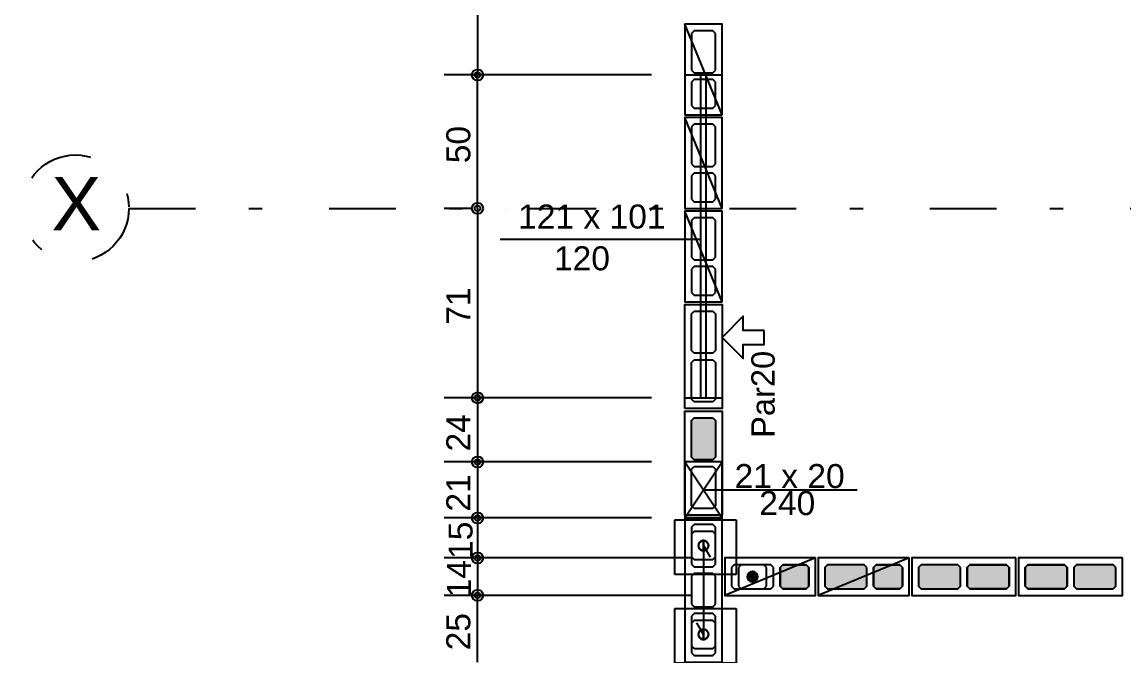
# Model space of a CAD drawing. Extents: x 0 to 119, y 0 to 84.
# Drawn here: x 9.47 to 17.73, y 49.39 to 54.14 of the extents above; entities that cross this region are included whole.
import ezdxf

# ---------------------------------------------------------------- set-up
doc = ezdxf.new("R2010")
doc.units = 0
doc.header["$MEASUREMENT"] = 0
doc.linetypes.add('ESTILO_TQS_0003', pattern=[1.5, 0.5, -0.4, 0.1, -0.5])
doc.linetypes.add('ESTILO_TQS_0005', pattern=[0.4, 0.3, -0.1])
for name, color, linetype in [('20', 1, 'CONTINUOUS'), ('27', 250, 'CONTINUOUS'), ('3', 7, 'CONTINUOUS'), ('31', 10, 'CONTINUOUS'), ('35', 255, 'CONTINUOUS'), ('9', 8, 'CONTINUOUS')]:
    doc.layers.add(name, color=color, linetype=linetype)
doc.styles.add('TQS_ARIAL', font='arial.ttf')

msp = doc.modelspace()

# ---------------------------------------------------------------- linework, layer by layer
at = {"layer": '20', "color": 1, "linetype": 'ESTILO_TQS_0003'}
msp.add_line((10.273328, 52.74), (47.431347, 52.74), dxfattribs=at)
msp.add_circle((9.873728, 52.74), 0.4, dxfattribs=at)
at = {"layer": '27', "color": 250, "linetype": 'ESTILO_TQS_0005'}
for points in [[(14.6478, 53.754761), (14.6678, 53.774761), (14.6678, 54.049761), (14.6478, 54.069761), (14.5078, 54.069761), (14.4878, 54.049761), (14.4878, 53.774761), (14.5078, 53.754761), (14.6478, 53.754761)], [(14.6478, 53.489761), (14.6678, 53.509761), (14.6678, 53.684761), (14.6478, 53.704761), (14.5078, 53.704761), (14.4878, 53.684761), (14.4878, 53.509761), (14.5078, 53.489761), (14.6478, 53.489761)], [(14.6478, 53.054761), (14.6678, 53.074761), (14.6678, 53.349761), (14.6478, 53.369761), (14.5078, 53.369761), (14.4878, 53.349761), (14.4878, 53.074761), (14.5078, 53.054761), (14.6478, 53.054761)], [(14.6478, 52.789761), (14.6678, 52.809761), (14.6678, 52.984761), (14.6478, 53.004761), (14.5078, 53.004761), (14.4878, 52.984761), (14.4878, 52.809761), (14.5078, 52.789761), (14.6478, 52.789761)], [(14.6478, 52.354761), (14.6678, 52.374761), (14.6678, 52.649761), (14.6478, 52.669761), (14.5078, 52.669761), (14.4878, 52.649761), (14.4878, 52.374761), (14.5078, 52.354761), (14.6478, 52.354761)], [(14.6478, 52.089761), (14.6678, 52.109761), (14.6678, 52.284761), (14.6478, 52.304761), (14.5078, 52.304761), (14.4878, 52.284761), (14.4878, 52.109761), (14.5078, 52.089761), (14.6478, 52.089761)], [(14.5078, 51.654761), (14.4878, 51.674761), (14.4878, 51.949761), (14.5078, 51.969761), (14.6478, 51.969761), (14.6678, 51.949761), (14.6678, 51.674761), (14.6478, 51.654761), (14.5078, 51.654761)], [(14.5078, 51.289761), (14.4878, 51.309761), (14.4878, 51.584761), (14.5078, 51.604761), (14.6478, 51.604761), (14.6678, 51.584761), (14.6678, 51.309761), (14.6478, 51.289761), (14.5078, 51.289761)], [(14.5078, 50.854761), (14.4878, 50.874761), (14.4878, 51.149761), (14.5078, 51.169761), (14.6478, 51.169761), (14.6678, 51.149761), (14.6678, 50.874761), (14.6478, 50.854761), (14.5078, 50.854761)], [(14.5078, 50.489761), (14.4878, 50.509761), (14.4878, 50.784761), (14.5078, 50.804761), (14.6478, 50.804761), (14.6678, 50.784761), (14.6678, 50.509761), (14.6478, 50.489761), (14.5078, 50.489761)], [(14.6478, 50.055), (14.6678, 50.075), (14.6678, 50.35), (14.6478, 50.37), (14.5078, 50.37), (14.4878, 50.35), (14.4878, 50.075), (14.5078, 50.055), (14.6478, 50.055)], [(15.1028, 50.05), (15.0828, 50.07), (14.8078, 50.07), (14.7878, 50.05), (14.7878, 49.91), (14.8078, 49.89), (15.0828, 49.89), (15.1028, 49.91), (15.1028, 50.05)], [(15.3678, 50.05), (15.3478, 50.07), (15.1728, 50.07), (15.1528, 50.05), (15.1528, 49.91), (15.1728, 49.89), (15.3478, 49.89), (15.3678, 49.91), (15.3678, 50.05)], [(15.8028, 50.05), (15.7828, 50.07), (15.5078, 50.07), (15.4878, 50.05), (15.4878, 49.91), (15.5078, 49.89), (15.7828, 49.89), (15.8028, 49.91), (15.8028, 50.05)], [(16.0678, 50.05), (16.0478, 50.07), (15.8728, 50.07), (15.8528, 50.05), (15.8528, 49.91), (15.8728, 49.89), (16.0478, 49.89), (16.0678, 49.91), (16.0678, 50.05)], [(16.5028, 50.05), (16.4828, 50.07), (16.2078, 50.07), (16.1878, 50.05), (16.1878, 49.91), (16.2078, 49.89), (16.4828, 49.89), (16.5028, 49.91), (16.5028, 50.05)], [(16.8678, 50.05), (16.8478, 50.07), (16.5728, 50.07), (16.5528, 50.05), (16.5528, 49.91), (16.5728, 49.89), (16.8478, 49.89), (16.8678, 49.91), (16.8678, 50.05)], [(17.3028, 50.05), (17.2828, 50.07), (17.0078, 50.07), (16.9878, 50.05), (16.9878, 49.91), (17.0078, 49.89), (17.2828, 49.89), (17.3028, 49.91), (17.3028, 50.05)], [(17.6678, 50.05), (17.6478, 50.07), (17.3728, 50.07), (17.3528, 50.05), (17.3528, 49.91), (17.3728, 49.89), (17.6478, 49.89), (17.6678, 49.91), (17.6678, 50.05)], [(14.6478, 49.755), (14.6678, 49.775), (14.6678, 49.985), (14.6478, 50.005), (14.5078, 50.005), (14.4878, 49.985), (14.4878, 49.775), (14.5078, 49.755), (14.6478, 49.755)], [(14.6478, 49.39), (14.6678, 49.41), (14.6678, 49.685), (14.6478, 49.705), (14.5078, 49.705), (14.4878, 49.685), (14.4878, 49.41), (14.5078, 49.39), (14.6478, 49.39)]]:
    msp.add_lwpolyline(points, dxfattribs=at)
at = {"layer": '3', "color": 7, "linetype": 'Continuous'}
for p, q in [((14.7178, 53.439761), (14.4378, 54.119761)), ((14.4378, 53.74), (14.7178, 53.74)), ((14.557799, 51.32), (14.557799, 53.74)), ((14.597799, 51.32), (14.597799, 53.74)), ((14.7178, 52.739761), (14.4378, 53.419761)), ((14.7178, 52.039761), (14.4378, 52.719761)), ((13.05411, 52.51), (14.557799, 52.51)), ((14.557799, 51.32), (14.557799, 52.54)), ((14.597799, 51.32), (14.597799, 52.54)), ((14.437799, 51.32), (14.717799, 51.32)), ((14.4378, 50.42), (14.7178, 50.84)), ((14.4378, 50.84), (14.7178, 50.42)), ((14.5078, 50.3175), (14.4878, 50.2975)), ((14.4878, 50.2975), (14.4878, 50.1275)), ((14.6478, 50.3175), (14.5078, 50.3175)), ((14.6678, 50.2975), (14.6478, 50.3175)), ((14.6678, 50.1275), (14.6678, 50.2975)), ((14.5778, 50.2125), (14.5778, 49.5475)), ((14.5778, 50.2125), (14.6278, 50.125897)), ((14.4878, 50.1275), (14.5078, 50.1075)), ((14.5078, 50.1075), (14.6478, 50.1075)), ((14.6478, 50.1075), (14.6678, 50.1275)), ((15.4178, 50.12), (14.7378, 49.84)), ((16.1178, 50.12), (15.4378, 49.84)), ((14.8603, 50.07), (14.8403, 50.05)), ((14.8403, 50.05), (14.8403, 49.91)), ((15.0303, 50.07), (14.8603, 50.07)), ((15.0503, 50.05), (15.0303, 50.07)), ((15.0503, 49.91), (15.0503, 50.05)), ((14.8403, 49.91), (14.8603, 49.89)), ((14.8603, 49.89), (15.0303, 49.89)), ((15.0303, 49.89), (15.0503, 49.91)), ((14.5078, 49.6525), (14.4878, 49.6325)), ((14.4878, 49.6325), (14.4878, 49.4625)), ((14.6478, 49.6525), (14.5078, 49.6525)), ((14.5778, 49.5475), (14.5278, 49.634103)), ((14.6678, 49.6325), (14.6478, 49.6525)), ((14.6678, 49.4625), (14.6678, 49.6325)), ((14.4878, 49.4625), (14.5078, 49.4425)), ((14.5078, 49.4425), (14.6478, 49.4425)), ((14.6478, 49.4425), (14.6678, 49.4625))]:
    msp.add_line(p, q, dxfattribs=at)
for points in [[(14.7178, 53.439761), (14.7178, 54.119761), (14.4378, 54.119761), (14.4378, 53.439761), (14.7178, 53.439761)], [(14.7178, 52.739761), (14.7178, 53.419761), (14.4378, 53.419761), (14.4378, 52.739761), (14.7178, 52.739761)], [(14.7178, 52.039761), (14.7178, 52.719761), (14.4378, 52.719761), (14.4378, 52.039761), (14.7178, 52.039761)], [(14.4378, 51.239761), (14.4378, 52.019761), (14.7178, 52.019761), (14.7178, 51.239761), (14.4378, 51.239761)], [(15.033747, 51.825778), (14.875774, 51.825778), (14.875774, 51.931094), (14.7178, 51.77312), (14.875774, 51.615147), (14.875774, 51.720462), (15.033747, 51.720462), (15.033747, 51.825778)], [(14.4378, 50.439761), (14.4378, 51.219761), (14.7178, 51.219761), (14.7178, 50.439761), (14.4378, 50.439761)], [(14.4378, 50.42), (14.7178, 50.42), (14.7178, 50.84), (14.4378, 50.84), (14.4378, 50.42)], [(14.5778, 50.63), (15.730029, 50.63)], [(14.7178, 49.34), (14.7178, 50.42), (14.4378, 50.42), (14.4378, 49.34), (14.7178, 49.34)], [(14.5778, 50.2131), (14.577861, 50.213097), (14.577921, 50.213088), (14.577979, 50.213072), (14.578036, 50.213051), (14.578091, 50.213025), (14.578143, 50.212992), (14.578191, 50.212955), (14.578235, 50.212913), (14.578274, 50.212867), (14.578309, 50.212817), (14.578339, 50.212764), (14.578363, 50.212708), (14.578381, 50.21265), (14.578393, 50.212591), (14.578399, 50.21253), (14.578399, 50.21247), (14.578393, 50.212409), (14.578381, 50.21235), (14.578363, 50.212292), (14.578339, 50.212236), (14.578309, 50.212183), (14.578274, 50.212133), (14.578235, 50.212087), (14.578191, 50.212045), (14.578143, 50.212008), (14.578091, 50.211975), (14.578036, 50.211949), (14.577979, 50.211927), (14.577921, 50.211912), (14.577861, 50.211903), (14.5778, 50.2119), (14.5778, 50.2503), (14.573976, 50.250106), (14.570191, 50.249526), (14.566484, 50.248566), (14.562893, 50.247237), (14.559455, 50.24555), (14.556206, 50.243525), (14.553178, 50.241181), (14.550403, 50.238543), (14.547909, 50.235638), (14.545721, 50.232495), (14.543863, 50.229147), (14.542353, 50.225628), (14.541207, 50.221975), (14.540436, 50.218224), (14.540048, 50.214414), (14.540048, 50.210585), (14.540436, 50.206776), (14.541207, 50.203025), (14.542353, 50.199372), (14.543863, 50.195853), (14.545721, 50.192505), (14.547909, 50.189362), (14.550403, 50.186457), (14.553178, 50.183819), (14.556206, 50.181475), (14.559455, 50.17945), (14.562893, 50.177763), (14.566484, 50.176433), (14.570191, 50.175474), (14.573976, 50.174894), (14.5778, 50.1747), (14.5778, 50.2131)], [(14.5778, 50.2119), (14.577739, 50.211903), (14.577679, 50.211912), (14.57762, 50.211927), (14.577563, 50.211949), (14.577509, 50.211975), (14.577457, 50.212008), (14.577409, 50.212045), (14.577365, 50.212087), (14.577325, 50.212133), (14.577291, 50.212183), (14.577261, 50.212236), (14.577237, 50.212292), (14.577219, 50.21235), (14.577207, 50.212409), (14.577201, 50.21247), (14.577201, 50.21253), (14.577207, 50.212591), (14.577219, 50.21265), (14.577237, 50.212708), (14.577261, 50.212764), (14.577291, 50.212817), (14.577325, 50.212867), (14.577365, 50.212913), (14.577409, 50.212955), (14.577457, 50.212992), (14.577509, 50.213025), (14.577563, 50.213051), (14.57762, 50.213072), (14.577679, 50.213088), (14.577739, 50.213097), (14.5778, 50.2131), (14.5778, 50.1747), (14.581624, 50.174894), (14.585409, 50.175474), (14.589116, 50.176434), (14.592707, 50.177763), (14.596144, 50.17945), (14.599394, 50.181475), (14.602422, 50.183819), (14.605197, 50.186457), (14.607691, 50.189362), (14.609879, 50.192505), (14.611737, 50.195853), (14.613247, 50.199372), (14.614393, 50.203025), (14.615164, 50.206776), (14.615551, 50.210585), (14.615551, 50.214415), (14.615164, 50.218224), (14.614393, 50.221975), (14.613247, 50.225628), (14.611737, 50.229147), (14.609879, 50.232495), (14.607691, 50.235638), (14.605197, 50.238543), (14.602422, 50.241181), (14.599394, 50.243525), (14.596144, 50.24555), (14.592706, 50.247237), (14.589116, 50.248566), (14.585409, 50.249526), (14.581624, 50.250106), (14.5778, 50.2503), (14.5778, 50.2119)], [(15.4178, 50.12), (14.7378, 50.12), (14.7378, 49.84), (15.4178, 49.84), (15.4178, 50.12)], [(16.1178, 50.12), (15.4378, 50.12), (15.4378, 49.84), (16.1178, 49.84), (16.1178, 50.12)], [(16.9178, 50.12), (16.1378, 50.12), (16.1378, 49.84), (16.9178, 49.84), (16.9178, 50.12)], [(17.7178, 50.12), (16.9378, 50.12), (16.9378, 49.84), (17.7178, 49.84), (17.7178, 50.12)], [(14.9459, 49.98), (14.945897, 49.979939), (14.945888, 49.979879), (14.945872, 49.97982), (14.945851, 49.979763), (14.945825, 49.979709), (14.945792, 49.979657), (14.945755, 49.979609), (14.945713, 49.979565), (14.945667, 49.979526), (14.945617, 49.979491), (14.945564, 49.979461), (14.945508, 49.979437), (14.94545, 49.979419), (14.945391, 49.979407), (14.94533, 49.979401), (14.94527, 49.979401), (14.945209, 49.979407), (14.94515, 49.979419), (14.945092, 49.979437), (14.945036, 49.979461), (14.944983, 49.979491), (14.944933, 49.979526), (14.944887, 49.979565), (14.944845, 49.979609), (14.944808, 49.979657), (14.944775, 49.979709), (14.944749, 49.979763), (14.944728, 49.97982), (14.944712, 49.979879), (14.944703, 49.979939), (14.9447, 49.98), (14.9831, 49.98), (14.982906, 49.983824), (14.982326, 49.987609), (14.981366, 49.991316), (14.980037, 49.994907), (14.97835, 49.998344), (14.976325, 50.001594), (14.973981, 50.004622), (14.971343, 50.007397), (14.968438, 50.009891), (14.965295, 50.012079), (14.961947, 50.013937), (14.958428, 50.015447), (14.954775, 50.016593), (14.951024, 50.017364), (14.947215, 50.017751), (14.943385, 50.017751), (14.939576, 50.017364), (14.935825, 50.016593), (14.932172, 50.015447), (14.928653, 50.013937), (14.925305, 50.012079), (14.922162, 50.009891), (14.919257, 50.007397), (14.916619, 50.004622), (14.914275, 50.001594), (14.91225, 49.998344), (14.910563, 49.994907), (14.909234, 49.991316), (14.908274, 49.987609), (14.907694, 49.983824), (14.9075, 49.98), (14.9459, 49.98)], [(14.9447, 49.98), (14.944703, 49.980061), (14.944712, 49.980121), (14.944728, 49.98018), (14.944749, 49.980237), (14.944775, 49.980291), (14.944808, 49.980343), (14.944845, 49.980391), (14.944887, 49.980435), (14.944933, 49.980474), (14.944983, 49.980509), (14.945036, 49.980539), (14.945092, 49.980563), (14.94515, 49.980581), (14.945209, 49.980593), (14.94527, 49.980599), (14.94533, 49.980599), (14.945391, 49.980593), (14.94545, 49.980581), (14.945508, 49.980563), (14.945564, 49.980539), (14.945617, 49.980509), (14.945667, 49.980474), (14.945713, 49.980435), (14.945755, 49.980391), (14.945792, 49.980343), (14.945825, 49.980291), (14.945851, 49.980237), (14.945872, 49.98018), (14.945888, 49.980121), (14.945897, 49.980061), (14.9459, 49.98), (14.9075, 49.98), (14.907694, 49.976176), (14.908274, 49.972391), (14.909234, 49.968684), (14.910563, 49.965093), (14.91225, 49.961656), (14.914275, 49.958406), (14.916619, 49.955378), (14.919257, 49.952603), (14.922162, 49.950109), (14.925305, 49.947921), (14.928653, 49.946063), (14.932172, 49.944553), (14.935825, 49.943407), (14.939576, 49.942636), (14.943385, 49.942249), (14.947215, 49.942249), (14.951024, 49.942636), (14.954775, 49.943407), (14.958428, 49.944553), (14.961947, 49.946063), (14.965295, 49.947921), (14.968438, 49.950109), (14.971343, 49.952603), (14.973981, 49.955378), (14.976325, 49.958406), (14.97835, 49.961656), (14.980037, 49.965093), (14.981366, 49.968684), (14.982326, 49.972391), (14.982906, 49.976176), (14.9831, 49.98), (14.9447, 49.98)], [(14.5778, 49.5481), (14.577861, 49.548097), (14.577921, 49.548088), (14.57798, 49.548073), (14.578037, 49.548051), (14.578091, 49.548025), (14.578143, 49.547993), (14.578191, 49.547955), (14.578235, 49.547913), (14.578274, 49.547867), (14.578309, 49.547817), (14.578339, 49.547764), (14.578363, 49.547708), (14.578381, 49.54765), (14.578393, 49.547591), (14.578399, 49.54753), (14.578399, 49.54747), (14.578393, 49.547409), (14.578381, 49.54735), (14.578363, 49.547292), (14.578339, 49.547236), (14.578309, 49.547183), (14.578274, 49.547133), (14.578235, 49.547087), (14.578191, 49.547045), (14.578143, 49.547008), (14.578091, 49.546975), (14.578037, 49.546949), (14.57798, 49.546928), (14.577921, 49.546912), (14.577861, 49.546903), (14.5778, 49.5469), (14.5778, 49.5853), (14.573976, 49.585106), (14.570191, 49.584526), (14.566484, 49.583567), (14.562893, 49.582237), (14.559456, 49.58055), (14.556206, 49.578525), (14.553178, 49.576181), (14.550403, 49.573543), (14.547909, 49.570638), (14.545721, 49.567495), (14.543863, 49.564147), (14.542353, 49.560628), (14.541207, 49.556975), (14.540436, 49.553224), (14.540049, 49.549415), (14.540049, 49.545585), (14.540436, 49.541776), (14.541207, 49.538025), (14.542353, 49.534372), (14.543863, 49.530853), (14.545721, 49.527505), (14.547909, 49.524362), (14.550403, 49.521457), (14.553178, 49.518819), (14.556206, 49.516475), (14.559456, 49.51445), (14.562893, 49.512763), (14.566484, 49.511434), (14.570191, 49.510474), (14.573976, 49.509894), (14.5778, 49.5097), (14.5778, 49.5481)], [(14.5778, 49.5469), (14.577739, 49.546903), (14.577679, 49.546912), (14.57762, 49.546928), (14.577563, 49.546949), (14.577509, 49.546975), (14.577457, 49.547008), (14.577409, 49.547045), (14.577365, 49.547087), (14.577326, 49.547133), (14.577291, 49.547183), (14.577261, 49.547236), (14.577237, 49.547292), (14.577219, 49.54735), (14.577207, 49.547409), (14.577201, 49.54747), (14.577201, 49.54753), (14.577207, 49.547591), (14.577219, 49.54765), (14.577237, 49.547708), (14.577261, 49.547764), (14.577291, 49.547817), (14.577326, 49.547867), (14.577365, 49.547913), (14.577409, 49.547955), (14.577457, 49.547993), (14.577509, 49.548025), (14.577563, 49.548051), (14.57762, 49.548073), (14.577679, 49.548088), (14.577739, 49.548097), (14.5778, 49.5481), (14.5778, 49.5097), (14.581624, 49.509894), (14.585409, 49.510474), (14.589116, 49.511434), (14.592707, 49.512763), (14.596144, 49.51445), (14.599394, 49.516475), (14.602422, 49.518819), (14.605197, 49.521457), (14.607691, 49.524362), (14.609879, 49.527505), (14.611737, 49.530853), (14.613247, 49.534372), (14.614393, 49.538025), (14.615164, 49.541776), (14.615551, 49.545586), (14.615551, 49.549415), (14.615164, 49.553224), (14.614393, 49.556975), (14.613247, 49.560628), (14.611737, 49.564147), (14.609879, 49.567495), (14.607691, 49.570638), (14.605197, 49.573543), (14.602422, 49.576181), (14.599394, 49.578525), (14.596144, 49.58055), (14.592707, 49.582237), (14.589116, 49.583567), (14.585409, 49.584526), (14.581624, 49.585106), (14.5778, 49.5853), (14.5778, 49.5469)]]:
    msp.add_lwpolyline(points, dxfattribs=at)
for centre in [(14.5778, 50.2125), (14.9453, 49.98), (14.5778, 49.5475)]:
    msp.add_circle(centre, 0.0372, dxfattribs=at)
for points in [[(14.945667, 49.979526), (14.907694, 49.983824), (14.9075, 49.98)], [(14.944933, 49.980474), (14.9075, 49.98), (14.907694, 49.976176)], [(14.945667, 49.979526), (14.908274, 49.987609), (14.907694, 49.983824)], [(14.944933, 49.980474), (14.907694, 49.976176), (14.908274, 49.972391)], [(14.945667, 49.979526), (14.909234, 49.991316), (14.908274, 49.987609)], [(14.944933, 49.980474), (14.908274, 49.972391), (14.909234, 49.968684)], [(14.945667, 49.979526), (14.910563, 49.994907), (14.909234, 49.991316)], [(14.944933, 49.980474), (14.909234, 49.968684), (14.910563, 49.965093)], [(14.945667, 49.979526), (14.91225, 49.998344), (14.910563, 49.994907)], [(14.944933, 49.980474), (14.910563, 49.965093), (14.91225, 49.961656)], [(14.945667, 49.979526), (14.914275, 50.001594), (14.91225, 49.998344)], [(14.944933, 49.980474), (14.91225, 49.961656), (14.914275, 49.958406)], [(14.945667, 49.979526), (14.916619, 50.004622), (14.914275, 50.001594)], [(14.944933, 49.980474), (14.914275, 49.958406), (14.916619, 49.955378)], [(14.945667, 49.979526), (14.919257, 50.007397), (14.916619, 50.004622)], [(14.944933, 49.980474), (14.916619, 49.955378), (14.919257, 49.952603)], [(14.945667, 49.979526), (14.922162, 50.009891), (14.919257, 50.007397)], [(14.944933, 49.980474), (14.919257, 49.952603), (14.922162, 49.950109)], [(14.945667, 49.979526), (14.925305, 50.012079), (14.922162, 50.009891)], [(14.944933, 49.980474), (14.922162, 49.950109), (14.925305, 49.947921)], [(14.945667, 49.979526), (14.928653, 50.013937), (14.925305, 50.012079)], [(14.944933, 49.980474), (14.925305, 49.947921), (14.928653, 49.946063)], [(14.945667, 49.979526), (14.932172, 50.015447), (14.928653, 50.013937)], [(14.944933, 49.980474), (14.928653, 49.946063), (14.932172, 49.944553)], [(14.945667, 49.979526), (14.935825, 50.016593), (14.932172, 50.015447)], [(14.944933, 49.980474), (14.932172, 49.944553), (14.935825, 49.943407)], [(14.945667, 49.979526), (14.939576, 50.017364), (14.935825, 50.016593)], [(14.944933, 49.980474), (14.935825, 49.943407), (14.939576, 49.942636)], [(14.945667, 49.979526), (14.943385, 50.017751), (14.939576, 50.017364)], [(14.944933, 49.980474), (14.939576, 49.942636), (14.943385, 49.942249)], [(14.945667, 49.979526), (14.947215, 50.017751), (14.943385, 50.017751)], [(14.944933, 49.980474), (14.943385, 49.942249), (14.947215, 49.942249)], [(14.944933, 49.980474), (14.944728, 49.98018), (14.9447, 49.98)], [(14.944933, 49.980474), (14.9447, 49.98), (14.9447, 49.98)], [(14.944933, 49.980474), (14.9447, 49.98), (14.9447, 49.98)], [(14.944933, 49.980474), (14.9447, 49.98), (14.9447, 49.98)], [(14.944933, 49.980474), (14.9447, 49.98), (14.9447, 49.98)], [(14.944933, 49.980474), (14.9447, 49.98), (14.9447, 49.98)], [(14.944933, 49.980474), (14.9447, 49.98), (14.9447, 49.98)], [(14.944933, 49.980474), (14.9447, 49.98), (14.9447, 49.98)], [(14.944933, 49.980474), (14.9447, 49.98), (14.9447, 49.98)], [(14.944933, 49.980474), (14.9447, 49.98), (14.9447, 49.98)], [(14.944933, 49.980474), (14.9447, 49.98), (14.9447, 49.98)], [(14.944933, 49.980474), (14.9447, 49.98), (14.9447, 49.98)], [(14.944933, 49.980474), (14.9447, 49.98), (14.9447, 49.98)], [(14.944933, 49.980474), (14.9447, 49.98), (14.9447, 49.98)], [(14.944933, 49.980474), (14.9447, 49.98), (14.9447, 49.98)], [(14.944933, 49.980474), (14.9447, 49.98), (14.9447, 49.98)], [(14.944933, 49.980474), (14.9447, 49.98), (14.9447, 49.98)], [(14.944933, 49.980474), (14.9447, 49.98), (14.9447, 49.98)], [(14.944933, 49.980474), (14.9447, 49.98), (14.9447, 49.98)], [(14.944933, 49.980474), (14.9447, 49.98), (14.9447, 49.98)], [(14.944933, 49.980474), (14.9447, 49.98), (14.9447, 49.98)], [(14.944933, 49.980474), (14.9447, 49.98), (14.9447, 49.98)], [(14.944933, 49.980474), (14.9447, 49.98), (14.9447, 49.98)], [(14.944933, 49.980474), (14.944775, 49.980291), (14.944728, 49.98018)], [(14.944933, 49.980474), (14.944808, 49.980343), (14.944775, 49.980291)], [(14.944933, 49.980474), (14.944845, 49.980391), (14.944808, 49.980343)], [(14.944933, 49.980474), (14.944887, 49.980435), (14.944845, 49.980391)], [(14.944933, 49.980474), (14.944933, 49.980474), (14.944887, 49.980435)], [(14.944933, 49.980474), (14.944887, 49.980435), (14.944887, 49.980435)], [(14.9831, 49.98), (14.944933, 49.980474), (14.947215, 49.942249)], [(14.944933, 49.980474), (14.944933, 49.980474), (14.944933, 49.980474)], [(14.9831, 49.98), (14.947215, 50.017751), (14.945667, 49.979526)], [(14.9459, 49.98), (14.945667, 49.979526), (14.945667, 49.979526)], [(14.9459, 49.98), (14.945667, 49.979526), (14.945667, 49.979526)], [(14.9459, 49.98), (14.945667, 49.979526), (14.945713, 49.979565)], [(14.9459, 49.98), (14.945713, 49.979565), (14.945713, 49.979565)], [(14.9459, 49.98), (14.945713, 49.979565), (14.945755, 49.979609)], [(14.9459, 49.98), (14.945755, 49.979609), (14.945792, 49.979657)], [(14.9459, 49.98), (14.945792, 49.979657), (14.945825, 49.979709)], [(14.9459, 49.98), (14.945825, 49.979709), (14.945872, 49.97982)], [(14.9459, 49.98), (14.945872, 49.97982), (14.9459, 49.98)], [(14.9459, 49.98), (14.9459, 49.98), (14.9459, 49.98)], [(14.9459, 49.98), (14.9459, 49.98), (14.9459, 49.98)], [(14.9459, 49.98), (14.9459, 49.98), (14.9459, 49.98)], [(14.9459, 49.98), (14.9459, 49.98), (14.9459, 49.98)], [(14.9459, 49.98), (14.9459, 49.98), (14.9459, 49.98)], [(14.9459, 49.98), (14.9459, 49.98), (14.9459, 49.98)], [(14.9459, 49.98), (14.9459, 49.98), (14.9459, 49.98)], [(14.9459, 49.98), (14.9459, 49.98), (14.9459, 49.98)], [(14.9459, 49.98), (14.9459, 49.98), (14.9459, 49.98)], [(14.9459, 49.98), (14.9459, 49.98), (14.9459, 49.98)], [(14.9459, 49.98), (14.9459, 49.98), (14.9459, 49.98)], [(14.9459, 49.98), (14.9459, 49.98), (14.9459, 49.98)], [(14.9459, 49.98), (14.9459, 49.98), (14.9459, 49.98)], [(14.9459, 49.98), (14.9459, 49.98), (14.9459, 49.98)], [(14.9459, 49.98), (14.9459, 49.98), (14.9459, 49.98)], [(14.9459, 49.98), (14.9459, 49.98), (14.9459, 49.98)], [(14.9459, 49.98), (14.9459, 49.98), (14.9459, 49.98)], [(14.9459, 49.98), (14.9459, 49.98), (14.9459, 49.98)], [(14.9459, 49.98), (14.9459, 49.98), (14.9459, 49.98)], [(14.9459, 49.98), (14.9459, 49.98), (14.9459, 49.98)], [(14.9459, 49.98), (14.9459, 49.98), (14.9459, 49.98)], [(14.9831, 49.98), (14.951024, 50.017364), (14.947215, 50.017751)], [(14.9831, 49.98), (14.947215, 49.942249), (14.951024, 49.942636)], [(14.9831, 49.98), (14.954775, 50.016593), (14.951024, 50.017364)], [(14.9831, 49.98), (14.951024, 49.942636), (14.954775, 49.943407)], [(14.9831, 49.98), (14.958428, 50.015447), (14.954775, 50.016593)], [(14.9831, 49.98), (14.954775, 49.943407), (14.958428, 49.944553)], [(14.9831, 49.98), (14.961947, 50.013937), (14.958428, 50.015447)], [(14.9831, 49.98), (14.958428, 49.944553), (14.961947, 49.946063)], [(14.9831, 49.98), (14.965295, 50.012079), (14.961947, 50.013937)], [(14.9831, 49.98), (14.961947, 49.946063), (14.965295, 49.947921)], [(14.9831, 49.98), (14.968438, 50.009891), (14.965295, 50.012079)], [(14.9831, 49.98), (14.965295, 49.947921), (14.968438, 49.950109)], [(14.9831, 49.98), (14.971343, 50.007397), (14.968438, 50.009891)], [(14.9831, 49.98), (14.968438, 49.950109), (14.971343, 49.952603)], [(14.9831, 49.98), (14.973981, 50.004622), (14.971343, 50.007397)], [(14.9831, 49.98), (14.971343, 49.952603), (14.973981, 49.955378)], [(14.9831, 49.98), (14.976325, 50.001594), (14.973981, 50.004622)], [(14.9831, 49.98), (14.973981, 49.955378), (14.976325, 49.958406)], [(14.9831, 49.98), (14.97835, 49.998344), (14.976325, 50.001594)], [(14.9831, 49.98), (14.976325, 49.958406), (14.97835, 49.961656)], [(14.9831, 49.98), (14.980037, 49.994907), (14.97835, 49.998344)], [(14.9831, 49.98), (14.97835, 49.961656), (14.980037, 49.965093)], [(14.9831, 49.98), (14.981366, 49.991316), (14.980037, 49.994907)], [(14.9831, 49.98), (14.980037, 49.965093), (14.981366, 49.968684)], [(14.9831, 49.98), (14.982326, 49.987609), (14.981366, 49.991316)], [(14.9831, 49.98), (14.981366, 49.968684), (14.982326, 49.972391)], [(14.9831, 49.98), (14.982906, 49.983824), (14.982326, 49.987609)], [(14.9831, 49.98), (14.982326, 49.972391), (14.982906, 49.976176)]]:
    msp.add_solid(points, dxfattribs=at)
at = {"layer": '31', "color": 10, "linetype": 'ESTILO_TQS_0003'}
for points in [[(14.363497, 49.996525), (14.363497, 50.406087), (14.823869, 50.406087), (14.823869, 49.996526), (14.363497, 49.996525)], [(14.363498, 49.331525), (14.363497, 49.741087), (14.823869, 49.741087), (14.823869, 49.331526), (14.363498, 49.331525)]]:
    msp.add_lwpolyline(points, dxfattribs=at)
at = {"layer": '35', "color": 255, "linetype": 'Continuous'}
for p, q in [((12.8856, 55.219929), (12.8856, 53.74)), ((14.1878, 53.74), (12.6356, 53.74)), ((14.1878, 53.74), (12.6356, 53.74)), ((12.8856, 52.74), (12.8856, 53.74)), ((14.4378, 53.74), (14.4378, 53.74)), ((14.4378, 53.74), (14.4378, 53.74)), ((12.843638, 52.74), (12.6356, 52.74)), ((12.843638, 52.74), (12.6356, 52.74)), ((12.8856, 52.74), (12.8856, 51.32)), ((13.093638, 52.74), (13.093638, 52.74)), ((13.093638, 52.74), (13.093638, 52.74)), ((14.187799, 51.32), (12.6356, 51.32)), ((14.187799, 51.32), (12.6356, 51.32)), ((12.8856, 51.32), (12.8856, 50.84)), ((14.437799, 51.32), (14.437799, 51.32)), ((14.437799, 51.32), (14.437799, 51.32)), ((14.1878, 50.84), (12.6356, 50.84)), ((14.1878, 50.84), (12.6356, 50.84)), ((12.8856, 50.84), (12.8856, 50.42)), ((14.4378, 50.84), (14.4378, 50.84)), ((14.4378, 50.84), (14.4378, 50.84)), ((14.1878, 50.42), (12.6356, 50.42)), ((14.1878, 50.42), (12.6356, 50.42)), ((12.8856, 50.42), (12.8856, 50.12)), ((14.4378, 50.42), (14.4378, 50.42)), ((14.4378, 50.42), (14.4378, 50.42)), ((14.1878, 50.12), (12.6356, 50.12)), ((14.4878, 50.12), (12.6356, 50.12)), ((12.8856, 50.12), (12.8856, 49.84)), ((14.4378, 50.12), (14.4378, 50.12)), ((14.7378, 50.12), (14.7378, 50.12)), ((14.1878, 49.84), (12.6356, 49.84)), ((14.4878, 49.84), (12.6356, 49.84)), ((12.8856, 49.34), (12.8856, 49.84)), ((14.4378, 49.84), (14.4378, 49.84)), ((14.7378, 49.84), (14.7378, 49.84))]:
    msp.add_line(p, q, dxfattribs=at)
for centre, radius in [((12.8856, 53.74), 0.041625), ((12.8856, 53.74), 0.041625), ((12.8856, 53.74), 0.02075), ((12.8856, 53.74), 0.02075), ((12.8856, 52.74), 0.041625), ((12.8856, 52.74), 0.041625), ((12.8856, 52.74), 0.02075), ((12.8856, 52.74), 0.02075), ((12.8856, 51.32), 0.041625), ((12.8856, 51.32), 0.041625), ((12.8856, 51.32), 0.02075), ((12.8856, 51.32), 0.02075), ((12.8856, 50.84), 0.041625), ((12.8856, 50.84), 0.041625), ((12.8856, 50.84), 0.02075), ((12.8856, 50.84), 0.02075), ((12.8856, 50.42), 0.041625), ((12.8856, 50.42), 0.041625), ((12.8856, 50.42), 0.02075), ((12.8856, 50.42), 0.02075), ((12.8856, 50.12), 0.041625), ((12.8856, 50.12), 0.041625), ((12.8856, 50.12), 0.02075), ((12.8856, 50.12), 0.02075), ((12.8856, 49.84), 0.041625), ((12.8856, 49.84), 0.041625), ((12.8856, 49.84), 0.02075), ((12.8856, 49.84), 0.02075)]:
    msp.add_circle(centre, radius, dxfattribs=at)
at = {"layer": '9', "color": 8, "linetype": 'Continuous'}
for points in [[(14.6478, 51.169761), (14.6678, 51.149761), (14.6678, 50.874761), (14.6478, 50.854761), (14.5078, 50.854761), (14.4878, 50.874761), (14.4878, 51.149761), (14.5078, 51.169761), (14.6478, 51.169761)], [(15.1528, 50.05), (15.1728, 50.07), (15.3478, 50.07), (15.3678, 50.05), (15.3678, 49.91), (15.3478, 49.89), (15.1728, 49.89), (15.1528, 49.91), (15.1528, 50.05)], [(15.8028, 50.05), (15.7828, 50.07), (15.5078, 50.07), (15.4878, 50.05), (15.4878, 49.91), (15.5078, 49.89), (15.7828, 49.89), (15.8028, 49.91), (15.8028, 50.05)], [(15.8528, 50.05), (15.8728, 50.07), (16.0478, 50.07), (16.0678, 50.05), (16.0678, 49.91), (16.0478, 49.89), (15.8728, 49.89), (15.8528, 49.91), (15.8528, 50.05)], [(16.5028, 50.05), (16.4828, 50.07), (16.2078, 50.07), (16.1878, 50.05), (16.1878, 49.91), (16.2078, 49.89), (16.4828, 49.89), (16.5028, 49.91), (16.5028, 50.05)], [(16.5528, 50.05), (16.5728, 50.07), (16.8478, 50.07), (16.8678, 50.05), (16.8678, 49.91), (16.8478, 49.89), (16.5728, 49.89), (16.5528, 49.91), (16.5528, 50.05)], [(16.9878, 50.05), (17.0078, 50.07), (17.2828, 50.07), (17.3028, 50.05), (17.3028, 49.91), (17.2828, 49.89), (17.0078, 49.89), (16.9878, 49.91), (16.9878, 50.05)], [(17.6678, 50.05), (17.6478, 50.07), (17.3728, 50.07), (17.3528, 50.05), (17.3528, 49.91), (17.3728, 49.89), (17.6478, 49.89), (17.6678, 49.91), (17.6678, 50.05)]]:
    msp.add_lwpolyline(points, dxfattribs=at)
for points in [[(14.6478, 51.169761), (14.5078, 50.854761), (14.4878, 50.874761)], [(14.6478, 51.169761), (14.4878, 50.874761), (14.4878, 51.149761)], [(14.6478, 51.169761), (14.4878, 51.149761), (14.5078, 51.169761)], [(14.6478, 51.169761), (14.6478, 50.854761), (14.5078, 50.854761)], [(14.6478, 51.169761), (14.5078, 51.169761), (14.6478, 51.169761)], [(14.6478, 51.169761), (14.6678, 51.149761), (14.6678, 50.874761)], [(14.6478, 51.169761), (14.6678, 50.874761), (14.6478, 50.854761)], [(15.1528, 50.05), (15.1728, 50.07), (15.3478, 50.07)], [(15.1528, 50.05), (15.3478, 50.07), (15.3678, 50.05)], [(15.1528, 50.05), (15.3678, 50.05), (15.3678, 49.91)], [(15.1528, 50.05), (15.3678, 49.91), (15.3478, 49.89)], [(15.1528, 50.05), (15.3478, 49.89), (15.1728, 49.89)], [(15.1528, 50.05), (15.1728, 49.89), (15.1528, 49.91)], [(15.1528, 50.05), (15.1528, 49.91), (15.1528, 50.05)], [(15.8028, 50.05), (15.5078, 50.07), (15.4878, 50.05)], [(15.8028, 50.05), (15.4878, 50.05), (15.4878, 49.91)], [(15.8028, 50.05), (15.4878, 49.91), (15.5078, 49.89)], [(15.8028, 50.05), (15.7828, 50.07), (15.5078, 50.07)], [(15.8028, 50.05), (15.5078, 49.89), (15.7828, 49.89)], [(15.8028, 50.05), (15.7828, 49.89), (15.8028, 49.91)], [(15.8028, 50.05), (15.8028, 49.91), (15.8028, 50.05)], [(15.8528, 50.05), (15.8728, 50.07), (16.0478, 50.07)], [(15.8528, 50.05), (16.0478, 50.07), (16.0678, 50.05)], [(15.8528, 50.05), (16.0678, 50.05), (16.0678, 49.91)], [(15.8528, 50.05), (16.0678, 49.91), (16.0478, 49.89)], [(15.8528, 50.05), (16.0478, 49.89), (15.8728, 49.89)], [(15.8528, 50.05), (15.8728, 49.89), (15.8528, 49.91)], [(15.8528, 50.05), (15.8528, 49.91), (15.8528, 50.05)], [(16.5028, 50.05), (16.2078, 50.07), (16.1878, 50.05)], [(16.5028, 50.05), (16.1878, 50.05), (16.1878, 49.91)], [(16.5028, 50.05), (16.1878, 49.91), (16.2078, 49.89)], [(16.5028, 50.05), (16.4828, 50.07), (16.2078, 50.07)], [(16.5028, 50.05), (16.2078, 49.89), (16.4828, 49.89)], [(16.5028, 50.05), (16.4828, 49.89), (16.5028, 49.91)], [(16.5028, 50.05), (16.5028, 49.91), (16.5028, 50.05)], [(16.5528, 50.05), (16.5728, 50.07), (16.8478, 50.07)], [(16.5528, 50.05), (16.8478, 50.07), (16.8678, 50.05)], [(16.5528, 50.05), (16.8678, 50.05), (16.8678, 49.91)], [(16.5528, 50.05), (16.8678, 49.91), (16.8478, 49.89)], [(16.5528, 50.05), (16.8478, 49.89), (16.5728, 49.89)], [(16.5528, 50.05), (16.5728, 49.89), (16.5528, 49.91)], [(16.5528, 50.05), (16.5528, 49.91), (16.5528, 50.05)], [(16.9878, 50.05), (17.0078, 50.07), (17.2828, 50.07)], [(16.9878, 50.05), (17.2828, 50.07), (17.3028, 50.05)], [(16.9878, 50.05), (17.3028, 50.05), (17.3028, 49.91)], [(16.9878, 50.05), (17.3028, 49.91), (17.2828, 49.89)], [(16.9878, 50.05), (17.2828, 49.89), (17.0078, 49.89)], [(16.9878, 50.05), (17.0078, 49.89), (16.9878, 49.91)], [(16.9878, 50.05), (16.9878, 49.91), (16.9878, 50.05)], [(17.6678, 50.05), (17.3728, 50.07), (17.3528, 50.05)], [(17.6678, 50.05), (17.3528, 50.05), (17.3528, 49.91)], [(17.6678, 50.05), (17.3528, 49.91), (17.3728, 49.89)], [(17.6678, 50.05), (17.6478, 50.07), (17.3728, 50.07)], [(17.6678, 50.05), (17.3728, 49.89), (17.6478, 49.89)], [(17.6678, 50.05), (17.6478, 49.89), (17.6678, 49.91)], [(17.6678, 50.05), (17.6678, 49.91), (17.6678, 50.05)]]:
    msp.add_solid(points, dxfattribs=at)

# ---------------------------------------------------------------- texts
at = {"layer": '20', "color": 1, "linetype": 'ESTILO_TQS_0003', "style": 'TQS_ARIAL'}
msp.add_text('  X', height=0.4, dxfattribs=at).set_placement((9.383613, 52.57501))
at = {"layer": '3', "color": 7, "linetype": 'Continuous', "style": 'TQS_ARIAL'}
for s, p in [('121 x 101', (13.189637, 52.588817)), ('120', (13.458058, 52.275826)), ('21 x 20', (14.811061, 50.643819)), ('240', (14.995832, 50.441426))]:
    msp.add_text(s, height=0.18, dxfattribs=at).set_placement(p)
msp.add_text('Par20', height=0.175, rotation=90, dxfattribs=at).set_placement((15.11155, 51.020258))
at = {"layer": '35', "color": 255, "linetype": 'Continuous', "style": 'TQS_ARIAL'}
for s, p in [('50', (12.8316, 53.078)), ('71', (12.8316, 51.868)), ('24', (12.8316, 50.918)), ('21', (12.8316, 50.468)), ('15', (12.848246, 50.113123)), ('14', (12.835795, 49.824832)), ('25', (12.8316, 49.428))]:
    msp.add_text(s, height=0.18, rotation=90, dxfattribs=at).set_placement(p)

doc.saveas('drawing.dxf')
